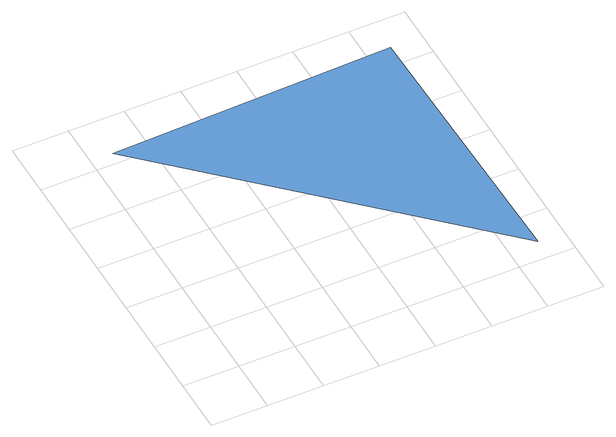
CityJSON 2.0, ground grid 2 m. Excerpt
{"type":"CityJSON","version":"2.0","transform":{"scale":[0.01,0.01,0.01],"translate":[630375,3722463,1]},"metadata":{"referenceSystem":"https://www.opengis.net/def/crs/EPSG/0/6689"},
"CityObjects":{
"waterbody1":{"type":"WaterBody","attributes":{"name":"福岡県津波浸水想定図","class":"1140","function":"2","WaterBodyTsunamiRiskAttribute.description":"1","WaterBodyTsunamiRiskAttribute.rank":"1"},"geometry":[{"type":"MultiSurface","lod":"1","boundaries":[[[0,1,2]]]}]}
},
"vertices":[
[81,1046,73],[1100,66,86],[1080,1066,86]
]}
